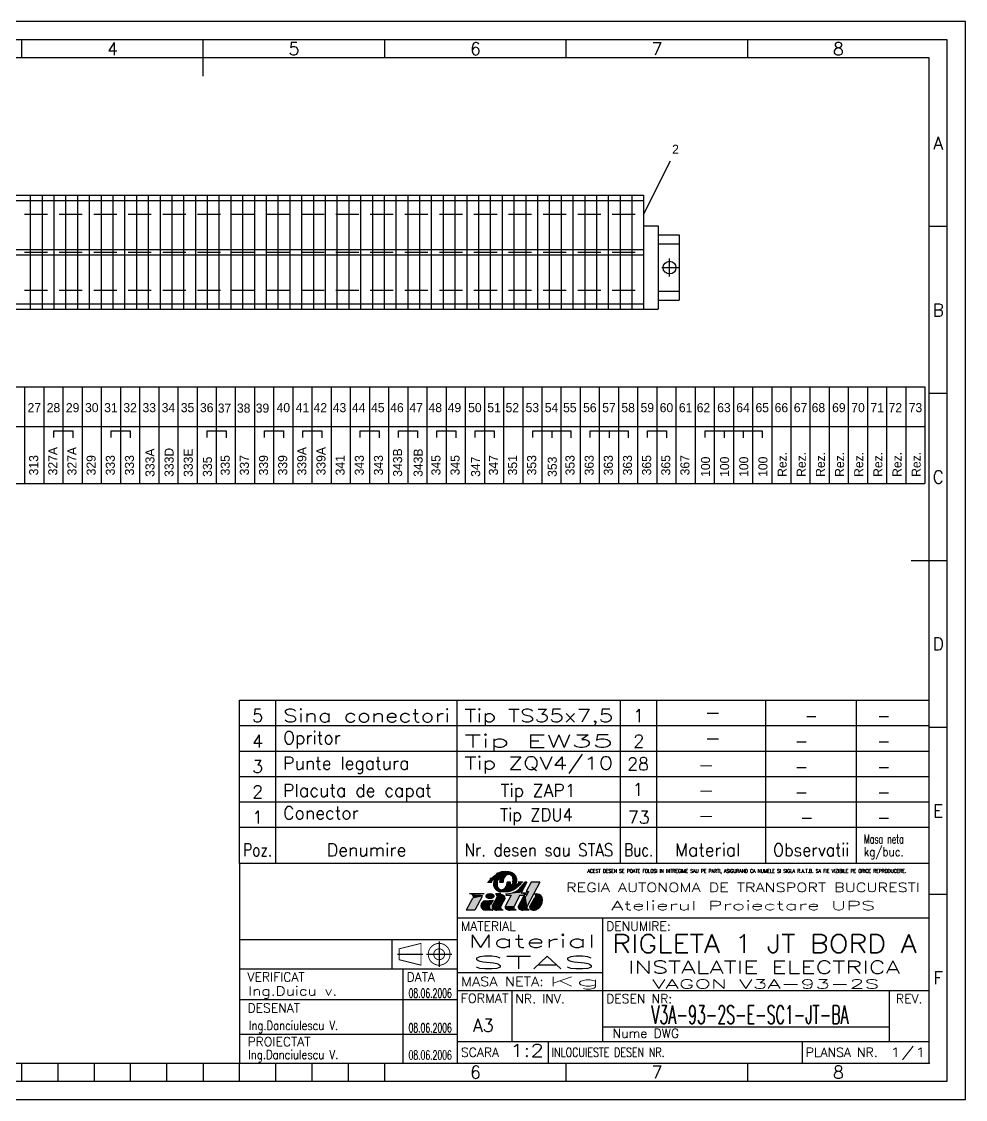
# Model space of a CAD drawing. Header units: millimetres. Extents: x 41 to 461, y 14 to 311.
# Drawn here: x 200.8 to 460.8, y 13.6 to 310.6 of the extents above; entities that cross this region are included whole.
import ezdxf
from ezdxf.enums import TextEntityAlignment as Align

# ---------------------------------------------------------------- set-up
doc = ezdxf.new("R2010")
doc.units = ezdxf.units.MM
doc.linetypes.add('DASHED2', pattern=[9.525, 6.35, -3.175])
doc.layers.add('LIN_GR', color=3, linetype='Continuous')
doc.layers.add('LIN_SUB', color=7, linetype='Continuous')
doc.styles.add('ISO', font='SIMPLEX.shx')
doc.styles.add('ISOCP', font='SIMPLEX.SHX')
doc.styles.add('ROMANC', font='romanc')

# ---------------------------------------------------------------- blocks, each defined once
blk = doc.blocks.new('ind3_12')
at = {"color": 70}
for p, q in [((0, 55), (-190, 55)), ((-190, 55), (-190, 0)), ((-130, 55), (-130, 0)), ((-130, 40), (0, 40)), ((-190, 26), (-130, 26))]:
    blk.add_line(p, q, dxfattribs=at)
at = {"color": 40}
for p, q in [((-121.71, 49.9), (-120.46, 49.9)), ((-118.34, 49.9), (-117.36, 49.9)), ((-115.31, 49.9), (-116.29, 49.9)), ((-111.94, 49.9), (-113.19, 49.9)), ((-112.95, 48.16), (-112.68, 48.4)), ((-112.68, 48.4), (-112.61, 48.47)), ((-110.84, 49.9), (-112.41, 46.97)), ((-110.84, 49.9), (-111.36, 49.9)), ((-109.64, 49.9), (-111.01, 47.32)), ((-107.23, 49.9), (-110.77, 43.26)), ((-107.23, 49.9), (-109.64, 49.9)), ((-125.82, 45.38), (-127.54, 42.15)), ((-122.56, 46.63), (-126.68, 46.63)), ((-123.11, 45.94), (-125.13, 42.15)), ((-120.12, 44.91), (-120.81, 43.6)), ((-119.12, 45.67), (-120.36, 43.36)), ((-118.05, 46.63), (-119.46, 46.63)), ((-116.85, 45.42), (-118, 43.26)), ((-115.18, 46.28), (-116.74, 43.36)), ((-116.7, 46.63), (-116.29, 46.65)), ((-116.6, 46.28), (-115.18, 46.28)), ((-116.29, 46.65), (-115.69, 46.73)), ((-115.69, 46.73), (-115.27, 46.82)), ((-115.27, 46.82), (-114.78, 46.97)), ((-114.78, 46.97), (-114.27, 47.24)), ((-112.77, 46.28), (-114.38, 43.26)), ((-111.75, 45.93), (-113.13, 43.36)), ((-112.77, 46.28), (-111.36, 46.28)), ((-112.41, 46.97), (-110.99, 46.97)), ((-111.75, 45.93), (-111.15, 45.93)), ((-110.99, 46.97), (-111.36, 46.28)), ((-110.41, 47.32), (-111.15, 45.93)), ((-111.01, 47.32), (-110.41, 47.32)), ((-108.74, 45.59), (-109.99, 43.26)), ((-108.78, 46.63), (-108.09, 46.63)), ((-125.13, 42.15), (-127.54, 42.15)), ((-120.23, 42.15), (-122.21, 42.15)), ((-117.39, 42.15), (-119.15, 42.15)), ((-117.39, 42.15), (-117.72, 42.33)), ((-113.77, 42.15), (-115.53, 42.15)), ((-113.77, 42.15), (-114.1, 42.33)), ((-110.16, 42.15), (-111.92, 42.15)), ((-110.16, 42.15), (-110.49, 42.33))]:
    blk.add_line(p, q, dxfattribs=at)
at = {"color": 240}
for p, q in [((-90, 40), (-90, 6)), ((-130, 34), (-190, 34)), ((-148, 34), (-148, 26)), ((-135, 33.5), (-135, 26.5)), ((-146.5, 30), (-139.5, 30)), ((-138.5, 30), (-131.5, 30)), ((-145, 26), (-145, 0)), ((-130, 25), (-90, 25)), ((-130, 20), (0, 20)), ((-115, 20), (-115, 6)), ((-11, 20), (-11, 6)), ((-190, 17.5), (-130, 17.5)), ((-90, 10), (-11, 10)), ((-190, 8), (-130, 8)), ((-130, 6), (0, 6)), ((-105, 6), (-105, 0)), ((-35, 6), (-35, 0))]:
    blk.add_line(p, q, dxfattribs=at)
at = {"color": 40}
for points in [[(-114.74, 49.9, 0.04888), (-114.64, 50.37, 0.067418), (-114.64, 50.71, 0.012512), (-114.71, 51.12, 0.046313), (-114.74, 51.23, 0.02866), (-114.83, 51.43, 0.04799), (-114.9, 51.53, 0.027533), (-115.01, 51.65, 0.02878), (-115.12, 51.74, 0.020408), (-115.27, 51.85, 0.028785), (-115.38, 51.91, 0.02307), (-115.48, 51.96, 0.025276), (-115.58, 51.99, 0.029587), (-115.69, 52.01, 0.0261), (-115.8, 52.02, 0.034106), (-115.93, 52.02, 0.03305), (-116.05, 52, 0.031407), (-116.17, 51.97, 0.027201), (-116.3, 51.91, 0.027571), (-116.45, 51.82, 0.032433), (-116.58, 51.73, 0.017982), (-116.7, 51.62, 0.025528), (-116.79, 51.53, 0.009898), (-116.89, 51.41, 0.014131), (-116.96, 51.31, 0.005952), (-117.02, 51.22, 0.007874), (-117.06, 51.15, 0.013516), (-117.13, 51.03, 0.012262), (-117.2, 50.9, 0.010996), (-117.25, 50.78, 0.020912), (-117.28, 50.71, 0.006638), (-117.28, 50.69, 0.003922), (-117.3, 50.64, 0.014081), (-117.33, 50.52, 0.011261), (-117.36, 50.37, 0.018498), (-117.36, 50.34, 0.00311), (-117.38, 50.18, 0.039527), (-117.38, 50.07, 0.0256), (-117.36, 49.9)], [(-113.68, 49.9, 0.047001), (-113.61, 50.39, 0.072657), (-113.64, 50.71, 0.024176), (-113.81, 51.3, 0.05712), (-113.92, 51.53, 0.02409), (-114.05, 51.71, 0.014395), (-114.28, 51.99, 0.046768), (-114.45, 52.15, 0.031027), (-114.74, 52.35)], [(-119.97, 49.9, 0.047001), (-120.05, 49.4, 0.072657), (-120.01, 49.08, 0.024176), (-119.84, 48.49, 0.05712), (-119.73, 48.26, 0.02409), (-119.6, 48.09, 0.014395), (-119.38, 47.81, 0.046768), (-119.2, 47.65, 0.031027), (-118.91, 47.44)], [(-118.91, 49.9, 0.04888), (-119.02, 49.43, 0.067418), (-119.01, 49.08, 0.012512), (-118.94, 48.67, 0.046313), (-118.91, 48.56, 0.02866), (-118.82, 48.37, 0.04799), (-118.75, 48.26, 0.027533), (-118.64, 48.15, 0.02878), (-118.53, 48.05, 0.020408), (-118.39, 47.95, 0.028785), (-118.28, 47.88, 0.02307), (-118.17, 47.84, 0.025276), (-118.07, 47.8, 0.029587), (-117.97, 47.78, 0.0261), (-117.85, 47.77, 0.034106), (-117.73, 47.77, 0.03305), (-117.6, 47.79, 0.031407), (-117.48, 47.83, 0.027201), (-117.36, 47.88, 0.027571), (-117.2, 47.97, 0.032433), (-117.07, 48.06, 0.017982), (-116.95, 48.18, 0.025528), (-116.87, 48.26, 0.009898), (-116.76, 48.39, 0.014131), (-116.7, 48.48, 0.005952), (-116.63, 48.57, 0.007874), (-116.59, 48.64, 0.013516), (-116.52, 48.76, 0.012262), (-116.45, 48.9, 0.010996), (-116.4, 49.02, 0.020912), (-116.38, 49.08, 0.006638), (-116.37, 49.11, 0.003922), (-116.35, 49.16, 0.014081), (-116.32, 49.28, 0.011261), (-116.29, 49.42, 0.018498), (-116.29, 49.45, 0.00311), (-116.27, 49.61, 0.039527), (-116.27, 49.73, 0.0256), (-116.29, 49.9)]]:
    blk.add_lwpolyline(points, format="xyb", dxfattribs=at)
at = {"color": 40, "flags": 128}
blk.add_lwpolyline([(-108.71, 42.18, 0.07519), (-108.1, 42.37, 0.103495), (-107.27, 43.01, 0.091904), (-106.74, 43.94, 0.085107), (-106.54, 45.08, 0.085107)], format="xyb", dxfattribs=at)
at = {"color": 240}
for points in [[(-146, 31.5, 0.25, 0.25, 0), (-140, 33, 0.25, 0.25, 0), (-140, 27, 0.25, 0.25, 0), (-146, 28.5, 0.25, 0.25, 0)], [(-135, 31.5, 0.25, 0.25, 1), (-135, 28.5, 0.25, 0.25, 1)]]:
    blk.add_lwpolyline(points, format="xyseb", close=True, dxfattribs=at)
blk.add_lwpolyline([(-135, 33, 0.25, 0.25, 1), (-135, 27, 0.25, 0.25, 1), (-135, 33, 0.25, 0.25, 1)], format="xyseb", dxfattribs=at)
at = {"color": 40}
for centre, radius, start, end in [((-96.55, 26.7), 34.29, 134.6817, 135.4865), ((-117.71, 49.53), 2.3, 144.0002, 170.76), ((-117.8, 49.83), 2.74, 113.911, 122.24), ((-115.81, 45.34), 7.65, 108.9325, 113.911), ((-115.07, 49.86), 3.27, 161.7905, 179.2848), ((-117.59, 50.52), 2.17, 96.8211, 108.9325), ((-116.41, 40.67), 12.1, 91.6964, 96.8211), ((-116.61, 47.25), 5.51, 78.6042, 91.6964), ((-116, 50.28), 2.42, 58.8019, 78.6042), ((-118.58, 49.94), 3.27, 341.7905, 359.2848), ((-115.94, 50.27), 2.3, 324.0002, 350.76), ((-145.94, 81.79), 47.13, 315, 315.973), ((-113.12, 49.86), 0.893, 316.8981, 318.6566), ((-115.09, 51.98), 4.23, 315.973, 321.3402), ((-122.28, 57.73), 13.43, 321.3402, 324.353), ((-122.21, 43.44), 1.29, 94.5979, 270), ((-177.94, 750.15), 707.62, 274.50891, 274.68697), ((-119.73, 46), 0.689, 331.9275, 66.4849), ((-117.66, 49.52), 2.42, 238.8019, 258.6042), ((-108.09, 45.08), 1.55, 0, 90), ((-120.23, 42.84), 0.689, 201.8729, 270), ((-119.75, 43.03), 0.689, 151.9275, 234.4615), ((-119.15, 43.87), 1.72, 234.4615, 270), ((-117.39, 42.94), 0.689, 151.9275, 241.9275), ((-116.14, 43.03), 0.689, 151.9275, 234.4615), ((-115.53, 43.87), 1.72, 234.4615, 270), ((-113.78, 42.94), 0.689, 151.9275, 241.9275), ((-112.52, 43.03), 0.689, 151.9275, 234.4615), ((-111.92, 43.87), 1.72, 234.4615, 270), ((-110.16, 42.94), 0.689, 151.9275, 241.9275), ((-109.38, 42.94), 0.689, 151.9275, 242.7821), ((-108.99, 43.7), 1.55, 242.7821, 280.2311)]:
    blk.add_arc(centre, radius, start, end, dxfattribs=at)
blk.add_point((0, 0))
for points in [[(-121.71, 49.9), (-120.46, 49.9), (-121.21, 50.52), (-120.18, 50.33)], [(-121.21, 50.52), (-120.18, 50.33), (-120.72, 51.03), (-119.93, 50.59)], [(-120.72, 51.03), (-119.93, 50.59), (-120.22, 51.49), (-119.57, 50.88)], [(-120.22, 51.49), (-119.57, 50.88), (-119.6, 51.93), (-118.18, 50.88)], [(-119.57, 50.88), (-118.18, 50.88), (-119.84, 50.38), (-118.6, 50.45)], [(-119.6, 51.93), (-118.18, 50.88), (-118.87, 52.35), (-118.18, 50.88)], [(-118.87, 52.35), (-118.18, 50.88), (-118.21, 52.6), (-118.18, 50.88)], [(-117.31, 50.61), (-118.27, 50.54), (-117.37, 50.27), (-118.32, 50.22)], [(-117.09, 51.1), (-118.18, 50.88), (-117.31, 50.61), (-118.27, 50.54)], [(-118.21, 52.6), (-118.18, 50.88), (-117.81, 52.68), (-118.18, 50.88)], [(-116.87, 52.76), (-118.18, 50.88), (-116.31, 52.75), (-118.18, 50.88)], [(-117.81, 52.68), (-118.18, 50.88), (-116.87, 52.76), (-118.18, 50.88)], [(-116.08, 51.99), (-116.31, 52.75), (-116.62, 51.7), (-118.18, 50.88)], [(-116.62, 51.7), (-118.18, 50.88), (-117.09, 51.1), (-118.18, 50.88)], [(-115.84, 51.99), (-116.08, 51.99), (-116.32, 51.86)], [(-116.31, 52.75), (-115.41, 52.63), (-115.84, 52.71)], [(-115.54, 51.98), (-115.41, 52.63), (-116.08, 51.99), (-116.31, 52.75)], [(-115.84, 51.99), (-115.54, 51.98), (-115.91, 51.97), (-115.51, 51.96)], [(-115.73, 51.96), (-115.33, 51.85), (-115.51, 51.96)], [(-115.09, 51.72), (-114.87, 52.42), (-115.54, 51.98), (-115.41, 52.63)], [(-115.41, 52.63), (-114.87, 52.42), (-115.11, 52.53)], [(-114.87, 51.48), (-114.18, 51.87), (-115.09, 51.72), (-114.87, 52.42)], [(-114.87, 52.42), (-114.18, 51.87), (-114.48, 52.17)], [(-114.68, 50.99), (-113.86, 51.41), (-114.87, 51.48), (-114.18, 51.87)], [(-114.63, 50.55), (-113.67, 50.85), (-114.68, 50.99), (-113.86, 51.41)], [(-114.65, 50.25), (-113.62, 50.26), (-114.63, 50.55), (-113.67, 50.85)], [(-113.67, 50.85), (-113.62, 50.26), (-113.61, 50.56)], [(-119.97, 49.9), (-118.91, 49.9), (-120.05, 49.4), (-119, 49.53)], [(-120.05, 49.4), (-119, 49.53), (-119.94, 48.79), (-119, 49.02)], [(-120.05, 49.4), (-119.94, 48.79), (-120.04, 49.24)], [(-120.04, 49.24), (-119.94, 48.79), (-120.03, 49.13)], [(-119.84, 50.38), (-118.6, 50.45), (-119.97, 49.9), (-118.91, 49.9)], [(-119.94, 48.79), (-119, 49.02), (-119.72, 48.25), (-118.92, 48.6)], [(-119.72, 48.25), (-118.92, 48.6), (-119.33, 47.76), (-118.75, 48.27)], [(-119.33, 47.76), (-118.75, 48.27), (-118.77, 47.37), (-118.43, 47.98)], [(-118.77, 47.37), (-118.43, 47.98), (-118.32, 47.19), (-118.12, 47.82)], [(-117.37, 50.27), (-118.32, 50.22), (-117.36, 49.9), (-118.34, 49.9)], [(-118.32, 47.19), (-118.12, 47.82), (-117.71, 47.07), (-117.72, 47.77)], [(-117.71, 47.07), (-117.72, 47.77), (-117.14, 47.03), (-117.33, 47.9)], [(-117.14, 47.03), (-117.33, 47.9), (-116.45, 47.06), (-117.04, 48.09)], [(-116.45, 47.06), (-117.04, 48.09), (-115.94, 47.1), (-116.74, 48.42)], [(-116.7, 48.48), (-115.12, 47.31), (-116.74, 48.42)], [(-116.7, 48.48), (-116.7, 48.48), (-116.74, 48.42)], [(-115.94, 47.1), (-116.74, 48.42), (-115.12, 47.31), (-116.74, 48.42)], [(-116.45, 48.9), (-115.12, 47.31), (-116.7, 48.48)], [(-116.4, 49.03), (-115.48, 48.92), (-116.45, 48.9), (-115.12, 47.31)], [(-116.29, 49.44), (-115.35, 49.44), (-116.4, 49.03), (-115.48, 48.92)], [(-116.29, 49.9), (-115.31, 49.9), (-116.29, 49.44), (-115.35, 49.44)], [(-115.48, 48.92), (-114.09, 48.92), (-115.01, 49.4), (-113.85, 49.33)], [(-115.48, 48.92), (-114.59, 48.13), (-115.12, 47.31)], [(-115.48, 48.92), (-114.09, 48.92), (-114.18, 47.78), (-115.12, 47.31)], [(-115.01, 49.4), (-113.85, 49.33), (-114.75, 49.87), (-113.72, 49.72)], [(-114.75, 49.87), (-113.72, 49.72), (-114.65, 50.25), (-113.62, 50.26)], [(-114.09, 48.92), (-114.18, 47.78), (-114.59, 48.13)], [(-114.09, 48.92), (-113.61, 48.17), (-114.18, 47.78)], [(-113.69, 49.23), (-112.95, 48.75), (-114.09, 48.92), (-113.61, 48.17)], [(-113.49, 47.75), (-113.9, 47.46), (-112.41, 46.97)], [(-113.4, 49.55), (-112.44, 49.28), (-113.69, 49.23), (-112.95, 48.75)], [(-113.03, 48.1), (-112.41, 46.97), (-113.49, 47.75), (-112.41, 46.97)], [(-113.19, 49.9), (-111.94, 49.9), (-113.4, 49.55), (-112.44, 49.28)], [(-112.65, 48.42), (-112.41, 46.97), (-113.03, 48.1), (-112.41, 46.97)], [(-112.22, 48.86), (-112.41, 46.97), (-112.65, 48.42), (-112.41, 46.97)], [(-111.36, 49.9), (-110.84, 49.9), (-111.76, 49.37), (-112.41, 46.97)], [(-111.76, 49.37), (-112.41, 46.97), (-112.22, 48.86), (-112.41, 46.97)], [(-110.41, 47.32), (-107.23, 49.9), (-111.15, 45.93), (-110.73, 43.34)], [(-109.64, 49.9), (-107.23, 49.9), (-111.01, 47.32), (-110.41, 47.32)], [(-125.82, 45.38), (-123.11, 45.94), (-127.54, 42.15), (-125.13, 42.15)], [(-126.68, 46.63), (-122.56, 46.63), (-126.26, 46.53), (-122.84, 46.34)], [(-126.26, 46.53), (-122.84, 46.34), (-125.96, 46.29), (-123.05, 46.05)], [(-123.05, 46.05), (-125.96, 46.29), (-123.11, 45.94), (-125.77, 45.87)], [(-125.76, 45.63), (-123.11, 45.94), (-125.82, 45.38)], [(-125.77, 45.87), (-123.11, 45.94), (-125.76, 45.63), (-123.11, 45.94)], [(-122.31, 44.73), (-120.12, 44.91), (-123.17, 44.3), (-120.81, 43.6)], [(-122.31, 44.73), (-123.17, 44.3), (-122.7, 44.64), (-123.04, 44.43)], [(-122.28, 46.18), (-122.28, 45.84), (-122.31, 46.03)], [(-122.2, 46.34), (-122.22, 45.73), (-122.28, 46.18), (-122.28, 45.84)], [(-122.07, 46.5), (-122.04, 45.53), (-122.2, 46.34), (-122.22, 45.73)], [(-121.94, 46.59), (-121.9, 45.43), (-122.07, 46.5), (-122.04, 45.53)], [(-121.78, 46.68), (-121.71, 45.34), (-121.94, 46.59), (-121.9, 45.43)], [(-121.62, 46.75), (-121.56, 45.28), (-121.78, 46.68), (-121.71, 45.34)], [(-121.46, 46.79), (-121.43, 45.25), (-121.62, 46.75), (-121.56, 45.28)], [(-121.33, 46.82), (-121.31, 45.23), (-121.46, 46.79), (-121.43, 45.25)], [(-121.21, 46.83), (-121.2, 45.22), (-121.33, 46.82), (-121.31, 45.23)], [(-121.21, 46.83), (-121.1, 46.84), (-121.09, 45.21)], [(-121.09, 45.21), (-120.9, 45.21), (-121.21, 46.83), (-121.2, 45.22)], [(-121.1, 46.84), (-120.91, 46.84), (-121.09, 45.21), (-120.9, 45.21)], [(-120.9, 45.21), (-120.91, 46.84), (-120.81, 45.22), (-120.81, 46.83)], [(-120.81, 45.22), (-120.81, 46.83), (-120.68, 45.23), (-120.69, 46.82)], [(-120.68, 45.23), (-120.69, 46.82), (-120.56, 45.25), (-120.55, 46.79)], [(-120.56, 45.25), (-120.55, 46.79), (-120.42, 45.29), (-120.43, 46.76)], [(-120.42, 45.29), (-120.43, 46.76), (-120.27, 45.34), (-120.27, 46.7)], [(-120.36, 43.36), (-116.85, 45.42), (-120.42, 42.88), (-118, 43.26)], [(-119.12, 45.67), (-116.78, 45.9), (-120.36, 43.36), (-116.85, 45.42)], [(-120.27, 45.34), (-120.27, 46.7), (-120.14, 45.41), (-120.13, 46.63)], [(-120.14, 45.41), (-120.13, 46.63), (-119.97, 45.52), (-119.99, 46.54)], [(-119.97, 45.52), (-119.99, 46.54), (-119.84, 45.65), (-119.88, 46.44)], [(-119.84, 45.65), (-119.88, 46.44), (-119.74, 45.8), (-119.77, 46.3)], [(-119.74, 45.8), (-119.77, 46.3), (-119.71, 45.9), (-119.72, 46.2)], [(-119.72, 46.2), (-119.71, 45.9), (-119.7, 46.13), (-119.69, 46.02)], [(-119.46, 46.63), (-118.05, 46.63), (-119.08, 46.21), (-117.05, 46.31)], [(-119.25, 46.4), (-119.09, 46.04), (-119.08, 46.21)], [(-119.08, 46.21), (-117.05, 46.31), (-119.12, 45.67), (-116.78, 45.9)], [(-118.05, 46.63), (-117.05, 46.31), (-117.7, 46.59), (-117.41, 46.5)], [(-117.05, 46.31), (-116.78, 45.9), (-116.88, 46.12)], [(-116.78, 45.9), (-116.85, 45.42), (-116.77, 45.67)], [(-115.18, 46.28), (-112.77, 46.28), (-116.74, 43.36), (-114.38, 43.26)], [(-116.22, 46.66), (-116.7, 46.63), (-116.6, 46.28)], [(-116.6, 46.28), (-111.36, 46.28), (-116.22, 46.66), (-112.41, 46.97)], [(-116.22, 46.66), (-115.25, 46.82), (-115, 46.76)], [(-115.25, 46.82), (-114.79, 46.97), (-115, 46.76)], [(-115, 46.76), (-115, 46.76), (-114.79, 46.97), (-114.45, 46.8)], [(-114.35, 47.19), (-112.41, 46.97), (-114.79, 46.97), (-114.45, 46.8)], [(-113.9, 47.46), (-112.41, 46.97), (-114.35, 47.19), (-112.41, 46.97)], [(-111.75, 45.93), (-111.15, 45.93), (-113.13, 43.36), (-110.77, 43.26)], [(-112.41, 46.97), (-110.99, 46.97), (-111.36, 46.28)], [(-111.15, 45.93), (-110.77, 43.26), (-110.73, 43.34)], [(-109.99, 43.26), (-108.74, 45.59), (-106.74, 43.94)], [(-108.78, 46.63), (-108.43, 46.63), (-108.69, 46.43), (-108.49, 46.44)], [(-108.74, 45.59), (-108.09, 46.63), (-108.66, 45.8)], [(-108.74, 45.59), (-106.98, 46.16), (-108.09, 46.63)], [(-108.74, 45.59), (-106.54, 45.08), (-106.98, 46.16)], [(-108.74, 45.59), (-106.74, 43.94), (-106.54, 45.08)], [(-108.69, 46.43), (-108.49, 46.44), (-108.64, 46.23), (-108.56, 46.21)], [(-108.43, 46.63), (-108.63, 46.02), (-108.09, 46.63), (-108.66, 45.8)], [(-108.66, 45.8), (-108.66, 45.8), (-108.43, 46.63), (-108.63, 46.02)], [(-108.64, 46.23), (-108.56, 46.21), (-108.63, 46.02)], [(-108.09, 46.63), (-106.98, 46.16), (-107.61, 46.55), (-107.23, 46.37)], [(-106.98, 46.16), (-106.54, 45.08), (-106.83, 45.98), (-106.62, 45.57)], [(-106.54, 45.08), (-106.74, 43.94), (-106.59, 44.51)], [(-123.17, 44.3), (-120.81, 43.6), (-123.49, 43.38), (-120.95, 43.16)], [(-123.17, 44.3), (-123.49, 43.38), (-123.29, 44.14), (-123.45, 43.79)], [(-123.49, 43.38), (-120.95, 43.16), (-123.49, 43.38), (-120.87, 42.58)], [(-123.49, 43.38), (-123.1, 42.51), (-123.42, 43), (-123.25, 42.69)], [(-123.49, 43.38), (-120.87, 42.58), (-123.1, 42.51), (-120.62, 42.27)], [(-123.1, 42.51), (-122.21, 42.15), (-122.93, 42.37), (-122.61, 42.22)], [(-123.1, 42.51), (-120.62, 42.27), (-122.21, 42.15), (-120.23, 42.15)], [(-120.42, 42.88), (-120.36, 43.36), (-120.43, 43.1)], [(-120.42, 42.88), (-118, 43.26), (-120.15, 42.47), (-118.06, 42.75)], [(-120.15, 42.47), (-120.42, 42.88), (-120.32, 42.64)], [(-120.15, 42.47), (-118.06, 42.75), (-119.15, 42.15), (-117.72, 42.33)], [(-119.15, 42.15), (-120.15, 42.47), (-119.72, 42.25)], [(-119.15, 42.15), (-117.72, 42.33), (-117.39, 42.15)], [(-118.02, 43.03), (-117.9, 42.55), (-118.06, 42.75)], [(-116.74, 43.36), (-116.81, 42.88), (-116.82, 43.14)], [(-116.74, 43.36), (-114.38, 43.26), (-116.81, 42.88), (-114.44, 42.75)], [(-116.52, 42.46), (-116.81, 42.88), (-116.71, 42.66)], [(-116.81, 42.88), (-114.44, 42.75), (-116.52, 42.46), (-114.12, 42.34)], [(-115.53, 42.15), (-116.54, 42.47), (-116.1, 42.25)], [(-116.52, 42.46), (-114.12, 42.34), (-115.53, 42.15), (-113.77, 42.15)], [(-114.42, 42.94), (-114.29, 42.55), (-114.44, 42.75)], [(-114.36, 43.31), (-114.4, 43.15), (-114.38, 43.26)], [(-113.13, 43.36), (-113.19, 42.89), (-113.2, 43.13)], [(-113.13, 43.36), (-110.77, 43.26), (-113.19, 42.89)], [(-113.19, 42.89), (-110.77, 43.26), (-110.82, 42.72)], [(-112.92, 42.47), (-113.19, 42.89), (-113.1, 42.66)], [(-113.19, 42.89), (-110.82, 42.72), (-112.92, 42.47)], [(-112.92, 42.47), (-110.82, 42.72), (-111.92, 42.15)], [(-111.92, 42.15), (-112.92, 42.47), (-112.49, 42.25)], [(-110.82, 42.72), (-111.92, 42.15), (-110.49, 42.33)], [(-110.49, 42.33), (-110.16, 42.15), (-111.92, 42.15)], [(-110.8, 42.98), (-110.66, 42.53), (-110.82, 42.72)], [(-110.73, 43.34), (-110.78, 43.14), (-110.77, 43.26)], [(-109.99, 43.26), (-110.04, 42.73), (-110.07, 42.99)], [(-110.04, 42.73), (-109.99, 43.26), (-109.7, 42.32)], [(-109.7, 42.32), (-110.04, 42.73), (-109.91, 42.5)], [(-109.99, 43.26), (-107.27, 43.01), (-106.74, 43.94)], [(-109.99, 43.26), (-108.1, 42.37), (-107.27, 43.01)], [(-109.99, 43.26), (-108.71, 42.18), (-108.1, 42.37)], [(-109.99, 43.26), (-109.7, 42.32), (-108.71, 42.18)], [(-108.71, 42.18), (-109.7, 42.32), (-109.23, 42.17)], [(-109.7, 42.32), (-109.7, 42.32), (-108.71, 42.18)], [(-107.27, 43.01), (-108.1, 42.37), (-107.66, 42.64)], [(-106.74, 43.94), (-107.27, 43.01), (-106.96, 43.45)]]:
    blk.add_solid(points, dxfattribs=at)
at = {"color": 40, "style": 'ISO', "width": 0.77078}
blk.add_text('ACEST DESEN SE POATE FOLOSI IN INTREGIME SAU PE PARTI, ASIGURAND CA NUMELE SI SIGLA R.A.T.B. SA FIE VIZIBILE PE ORICE REPRODUCERE.', height=1, dxfattribs=at).set_placement((-94.13, 52.45), (-6.3, 52.45), align=Align.FIT)
at = {"color": 240}
for s, style, width, p, p2 in [('REGIA AUTONOMA DE TRANSPORT BUCURESTI', 'ROMANC', 1.063101, (-100.04, 47.17), (-2.58, 47.17)), ('Atelierul Proiectare UPS', 'ROMANC', 1.425107, (-87.65, 42.18), (-14.86, 42.18)), ('MASA NETA:', 'ISO', 1.009422, (-129, 21.25), (-106.17, 21.25)), ('FORMAT', 'ISO', 0.917397, (-129.11, 16.61), (-115.89, 16.61)), ('INLOCUIESTE DESEN NR.', 'ISO', 0.687691, (-104, 1.75), (-72.89, 1.75))]:
    blk.add_text(s, height=2.5, dxfattribs=dict(at, style=style, width=width)).set_placement(p, p2, align=Align.FIT)
at = {"color": 240, "style": 'ISO'}
for s, p in [('MATERIAL', (-129, 36.5)), ('DENUMIRE:', (-89, 36.5)), ('VERIFICAT', (-187.81, 22.5)), ('DATA', (-144, 22.5)), ('NR. INV.', (-114, 16.5)), ('DESEN NR:', (-89, 16.5)), ('DESENAT', (-187.81, 13.97)), ('PROIECTAT', (-187.81, 4.66)), ('SCARA', (-129, 1.75)), ('PLANSA NR.', (-34, 1.75))]:
    blk.add_text(s, height=2.5, dxfattribs=at).set_placement(p)
blk.add_text('REV.', height=2.5, dxfattribs=at).set_placement((-5.5, 17.75), align=Align.MIDDLE)
at = {"color": 50, "style": 'ISO'}
for tag, height, width, p, p2 in [('MATERIAL', 3.5, 1.837708, (-127.1, 31.84), (-91.87, 31.84)), ('STAS_MATERIAL', 3.5, 2.784754, (-126.09, 25.95), (-91.75, 25.95)), ('ANSAMBLU', 3.5, 2.48631, (-83.01, 24.67), (-8.01, 24.67)), ('VERIFICAT', 2.5, 0.86708, (-187.61, 18.63), (-163.04, 18.63)), ('DESENAT', 2.5, 1.026691, (-187.39, 9.14), (-162.83, 9.14)), ('PROIECTAT', 2.5, 1.037581, (-187.61, 1.12), (-162.78, 1.12)), ('SCARA', 3.5, 1.565143, (-115.5, 1.75), (-106.11, 1.75))]:
    blk.add_attdef(tag, text='', height=height, dxfattribs=dict(at, width=width)).set_placement(p, p2, align=Align.FIT)
at = {"color": 70, "style": 'ISO'}
for tag, width, p, p2 in [('DENUMIRE_DESEN', 1.844561, (-87.29, 30.44), (-3.41, 30.44)), ('NUMAR_DESEN', 1.112195, (-76.49, 10.87), (-22.2, 10.87))]:
    blk.add_attdef(tag, text='', height=5, dxfattribs=dict(at, width=width)).set_placement(p, p2, align=Align.FIT)
at = {"color": 240, "style": 'ISO'}
for tag, width, p, p2 in [('MASA', 3.701178, (-105.03, 21.25), (-90.49, 21.25)), ('SUBANSAMBLU', 3.628523, (-76.35, 20.58), (-13.71, 20.58)), ('DATA', 0.588678, (-143.42, 18.04), (-131.51, 18.04)), ('DATA', 0.588678, (-143.42, 8.49), (-131.51, 8.49)), ('DATA', 0.588678, (-143.42, 0.97), (-131.51, 0.97)), ('PLANSA', 1.983142, (-10.91, 1.75), (-0.76, 1.75))]:
    blk.add_attdef(tag, text='', height=2.5, dxfattribs=dict(at, width=width)).set_placement(p, p2, align=Align.FIT)
at = {"color": 50, "style": 'ISO'}
blk.add_attdef('FORMAT', text='', height=3.5, dxfattribs=at).set_placement((-122.83, 8.67), align=Align.CENTER)
at = {"color": 240, "style": 'ISO'}
blk.add_attdef('NUME_DWG', (-87.2, 6.95), '', height=2.5, dxfattribs=at)

msp = doc.modelspace()

# ---------------------------------------------------------------- linework, layer by layer
at = {"color": 70}
for p, q in [((200.85, 300.64), (200.85, 305.64)), ((250.85, 295.64), (250.85, 305.64)), ((300.85, 300.64), (300.85, 305.64)), ((350.85, 300.64), (350.85, 305.64)), ((400.85, 300.64), (400.85, 305.64)), ((455.85, 254.14), (450.85, 254.14)), ((455.85, 208.14), (450.85, 208.14)), ((445.85, 162.14), (455.85, 162.14)), ((455.85, 116.14), (450.85, 116.14)), ((455.85, 70.14), (450.85, 70.14)), ((200.85, 18.64), (200.85, 23.64)), ((210.85, 18.64), (210.85, 23.64)), ((220.85, 18.64), (220.85, 23.64)), ((230.85, 18.64), (230.85, 23.64)), ((240.85, 18.64), (240.85, 23.64)), ((250.85, 23.64), (250.85, 18.64)), ((260.85, 18.64), (260.85, 23.64)), ((270.85, 18.64), (270.85, 23.64)), ((280.85, 18.64), (280.85, 23.64)), ((290.85, 18.64), (290.85, 23.64)), ((300.85, 18.64), (300.85, 23.64)), ((350.85, 18.64), (350.85, 23.64)), ((400.85, 18.64), (400.85, 23.64)), ((200.85, 18.64), (300.85, 18.64))]:
    msp.add_line(p, q, dxfattribs=at)
at = {"color": 1}
for p, q in [((372.19, 257.49), (379.59, 272.27)), ((260.85, 123.64), (450.85, 123.64)), ((260.85, 116.64), (450.85, 116.64)), ((260.85, 109.64), (450.85, 109.64)), ((260.85, 102.64), (450.85, 102.64)), ((260.85, 95.64), (450.85, 95.64))]:
    msp.add_line(p, q, dxfattribs=at)
at = {"color": 2}
for p, q in [((134.94, 262.85), (372.19, 262.85)), ((203.19, 262.85), (203.19, 231.35)), ((206.44, 262.85), (206.44, 231.35)), ((209.69, 262.85), (209.69, 231.35)), ((212.94, 262.85), (212.94, 231.35)), ((216.19, 262.85), (216.19, 231.35)), ((219.44, 262.85), (219.44, 231.35)), ((222.69, 262.85), (222.69, 231.35)), ((225.94, 262.85), (225.94, 231.35)), ((229.19, 262.85), (229.19, 231.35)), ((232.44, 262.85), (232.44, 231.35)), ((235.69, 262.85), (235.69, 231.35)), ((238.94, 262.85), (238.94, 231.35)), ((242.19, 262.85), (242.19, 231.35)), ((245.44, 262.85), (245.44, 231.35)), ((248.69, 262.85), (248.69, 231.35)), ((251.94, 262.85), (251.94, 231.35)), ((255.19, 262.85), (255.19, 231.35)), ((258.44, 262.85), (258.44, 231.35)), ((261.69, 262.85), (261.69, 231.35)), ((264.94, 262.85), (264.94, 231.35)), ((268.19, 262.85), (268.19, 231.35)), ((271.44, 262.85), (271.44, 231.35)), ((274.69, 262.85), (274.69, 231.35)), ((277.94, 262.85), (277.94, 231.35)), ((281.19, 262.85), (281.19, 231.35)), ((284.44, 262.85), (284.44, 231.35)), ((287.69, 262.85), (287.69, 231.35)), ((290.94, 262.85), (290.94, 231.35)), ((294.19, 262.85), (294.19, 231.35)), ((297.44, 262.85), (297.44, 231.35)), ((300.69, 262.85), (300.69, 231.35)), ((303.94, 262.85), (303.94, 231.35)), ((307.19, 262.85), (307.19, 231.35)), ((310.44, 262.85), (310.44, 231.35)), ((313.69, 262.85), (313.69, 231.35)), ((316.94, 262.85), (316.94, 231.35)), ((320.19, 262.85), (320.19, 231.35)), ((323.44, 262.85), (323.44, 231.35)), ((326.69, 262.85), (326.69, 231.35)), ((329.94, 262.85), (329.94, 231.35)), ((333.19, 262.85), (333.19, 231.35)), ((336.44, 262.85), (336.44, 231.35)), ((339.69, 262.85), (339.69, 231.35)), ((342.94, 262.85), (342.94, 231.35)), ((346.19, 262.85), (346.19, 231.35)), ((349.44, 262.85), (349.44, 231.35)), ((352.69, 262.85), (352.69, 231.35)), ((355.94, 262.85), (355.94, 231.35)), ((359.19, 262.85), (359.19, 231.35)), ((362.44, 262.85), (362.44, 231.35)), ((365.69, 262.85), (365.69, 231.35)), ((368.94, 262.85), (368.94, 231.35)), ((372.19, 262.85), (372.19, 231.35)), ((134.94, 261.35), (372.19, 261.35)), ((372.19, 254.35), (376.19, 254.35)), ((376.19, 254.35), (376.19, 231.35)), ((376.19, 251.85), (381.94, 251.85)), ((381.94, 251.85), (381.94, 233.85)), ((134.94, 247.85), (372.19, 247.85)), ((376.19, 249.35), (381.94, 249.35)), ((134.94, 246.35), (372.19, 246.35)), ((376.19, 236.35), (381.94, 236.35)), ((134.94, 232.85), (372.19, 232.85)), ((376.19, 233.85), (381.94, 233.85)), ((130.94, 231.35), (372.19, 231.35)), ((372.19, 231.35), (376.19, 231.35)), ((52.27, 209.99), (449.68, 209.99)), ((201.64, 209.99), (201.64, 183.39)), ((206.92, 209.99), (206.92, 183.39)), ((212.19, 209.99), (212.19, 183.39)), ((217.47, 209.99), (217.47, 183.39)), ((222.75, 209.99), (222.75, 183.39)), ((228.03, 209.99), (228.03, 183.39)), ((233.3, 209.99), (233.3, 183.39)), ((238.58, 209.99), (238.58, 183.39)), ((243.86, 209.99), (243.86, 183.39)), ((249.14, 209.99), (249.14, 183.39)), ((254.41, 209.99), (254.41, 183.39)), ((259.69, 209.99), (259.69, 183.39)), ((264.97, 209.99), (264.97, 183.39)), ((270.25, 209.99), (270.25, 183.39)), ((275.52, 209.99), (275.52, 183.39)), ((280.8, 209.99), (280.8, 183.39)), ((286.08, 209.99), (286.08, 183.39)), ((291.36, 209.99), (291.36, 183.39)), ((296.63, 209.99), (296.63, 183.39)), ((301.91, 209.99), (301.91, 183.39)), ((307.19, 209.99), (307.19, 183.39)), ((312.47, 209.99), (312.47, 183.39)), ((317.75, 209.99), (317.75, 183.39)), ((323.02, 209.99), (323.02, 183.39)), ((328.3, 209.99), (328.3, 183.39)), ((333.58, 209.99), (333.58, 183.39)), ((338.86, 209.99), (338.86, 183.39)), ((344.13, 209.99), (344.13, 183.39)), ((349.41, 209.99), (349.41, 183.39)), ((354.69, 209.99), (354.69, 183.39)), ((359.97, 209.99), (359.97, 183.39)), ((365.24, 209.99), (365.24, 183.39)), ((370.52, 209.99), (370.52, 183.39)), ((375.8, 209.99), (375.8, 183.39)), ((381.08, 209.99), (381.08, 183.39)), ((386.35, 209.99), (386.35, 183.39)), ((391.63, 209.99), (391.63, 183.39)), ((396.91, 209.99), (396.91, 183.39)), ((402.19, 209.99), (402.19, 183.39)), ((407.46, 209.99), (407.46, 183.39)), ((412.74, 209.99), (412.74, 183.39)), ((418.02, 209.99), (418.02, 183.39)), ((423.3, 209.99), (423.3, 183.39)), ((428.57, 209.99), (428.57, 183.39)), ((433.85, 209.99), (433.85, 183.39)), ((439.13, 209.99), (439.13, 183.39)), ((444.41, 209.99), (444.41, 183.39)), ((449.68, 209.99), (449.68, 183.39)), ((52.27, 199.09), (449.68, 199.09)), ((209.69, 196.05), (209.69, 197.9)), ((209.69, 197.9), (214.92, 197.9)), ((214.92, 197.9), (214.92, 195.96)), ((225.52, 196.05), (225.52, 197.9)), ((225.52, 197.9), (230.75, 197.9)), ((230.75, 197.9), (230.75, 195.96)), ((251.91, 196.05), (251.91, 197.9)), ((251.91, 197.9), (257.14, 197.9)), ((257.14, 197.9), (257.14, 195.96)), ((267.74, 196.05), (267.74, 197.9)), ((267.74, 197.9), (272.97, 197.9)), ((272.97, 197.9), (272.97, 195.96)), ((278.29, 197.9), (283.53, 197.9)), ((278.29, 196.05), (278.29, 197.9)), ((283.53, 197.9), (283.53, 195.96)), ((294.13, 196.05), (294.13, 197.9)), ((294.13, 197.9), (299.36, 197.9)), ((299.36, 197.9), (299.36, 195.96)), ((304.68, 197.9), (309.92, 197.9)), ((304.68, 196.05), (304.68, 197.9)), ((309.92, 197.9), (309.92, 195.96)), ((315.24, 197.9), (320.47, 197.9)), ((315.24, 196.05), (315.24, 197.9)), ((320.47, 197.9), (320.47, 195.96)), ((325.79, 197.9), (331.03, 197.9)), ((325.79, 196.05), (325.79, 197.9)), ((331.03, 197.9), (331.03, 195.96)), ((341.62, 197.9), (346.86, 197.9)), ((341.62, 196.05), (341.62, 197.9)), ((346.86, 197.9), (346.86, 195.96)), ((346.86, 197.9), (352.09, 197.9)), ((352.09, 197.9), (352.09, 195.96)), ((357.46, 197.9), (362.69, 197.9)), ((357.46, 196.05), (357.46, 197.9)), ((362.69, 197.9), (367.93, 197.9)), ((362.69, 197.9), (362.69, 195.96)), ((367.93, 197.9), (367.93, 195.96)), ((373.29, 197.9), (378.52, 197.9)), ((373.29, 196.05), (373.29, 197.9)), ((378.52, 197.9), (378.52, 195.96)), ((389.12, 197.9), (394.36, 197.9)), ((389.12, 196.05), (389.12, 197.9)), ((394.36, 197.9), (399.59, 197.9)), ((394.36, 197.9), (394.36, 195.96)), ((399.59, 197.9), (399.59, 195.96)), ((399.59, 197.9), (404.83, 197.9)), ((404.83, 197.9), (404.83, 195.96)), ((52.27, 183.39), (449.68, 183.39))]:
    msp.add_line(p, q, dxfattribs=at)
at = {"color": 1, "linetype": 'DASHED2'}
for p, q in [((134.94, 257.6), (372.19, 257.6)), ((134.94, 247.1), (372.19, 247.1)), ((134.94, 236.6), (372.19, 236.6))]:
    msp.add_line(p, q, dxfattribs=at)
at = {"color": 1, "linetype": 'Continuous'}
for p, q in [((379.32, 240.35), (379.32, 245.35)), ((377.19, 242.85), (382.19, 242.85))]:
    msp.add_line(p, q, dxfattribs=at)
at = {"color": 240}
for points in [[(460.85, 310.64), (40.85, 310.64), (40.85, 13.64), (460.85, 13.64)], [(455.85, 305.64), (45.85, 305.64), (45.85, 18.64), (455.85, 18.64)]]:
    msp.add_lwpolyline(points, close=True, dxfattribs=at)
at = {"color": 70}
msp.add_lwpolyline([(450.85, 300.64), (50.85, 300.64), (50.85, 23.64), (450.85, 23.64)], close=True, dxfattribs=at)
at = {"color": 3}
for points in [[(260.85, 109.64), (260.85, 123.64)], [(270.85, 109.64), (270.85, 123.64)], [(320.85, 109.64), (320.85, 123.64)], [(365.85, 109.64), (365.85, 123.64)], [(375.85, 109.64), (375.85, 123.64)], [(405.85, 109.64), (405.85, 123.64)], [(430.85, 109.64), (430.85, 123.64)], [(260.85, 88.64), (260.85, 109.64)], [(270.85, 88.64), (270.85, 109.64)], [(320.85, 88.64), (320.85, 109.64)], [(365.85, 88.64), (365.85, 109.64)], [(375.85, 88.64), (375.85, 109.64)], [(405.85, 88.64), (405.85, 109.64)], [(430.85, 88.64), (430.85, 109.64)], [(260.85, 88.64), (450.85, 88.64)], [(260.85, 78.64), (260.85, 88.64)], [(270.85, 78.64), (270.85, 88.64)], [(320.85, 78.64), (320.85, 88.64)], [(365.85, 78.64), (365.85, 88.64)], [(375.85, 78.64), (375.85, 88.64)], [(405.85, 78.64), (405.85, 88.64)], [(430.85, 78.64), (430.85, 88.64)]]:
    msp.add_lwpolyline(points, dxfattribs=at)
at = {"color": 2}
msp.add_circle((379.32, 242.85), 1.76, dxfattribs=at)

# ---------------------------------------------------------------- block references
at = {"color": 1}
ref = msp.add_blockref('ind3_12', (450.85, 23.64), dxfattribs=at)
ref.add_attrib('DENUMIRE_DESEN', 'RIGLETA 1 JT BORD A', dxfattribs={"color": 70, "height": 5, "style": 'ISO', "width": 0.998049}).set_placement((363.55, 54.08), (447.44, 54.08), align=Align.FIT)
ref.add_attrib('ANSAMBLU', 'INSTALATIE ELECTRICA', dxfattribs={"color": 50, "height": 3.5, "style": 'ISO', "width": 1.27485}).set_placement((367.84, 48.32), (442.84, 48.32), align=Align.FIT)
ref.add_attrib('SUBANSAMBLU', 'VAGON V3A-93-2S', dxfattribs={"color": 240, "height": 2.5, "style": 'ISO', "width": 1.675592}).set_placement((374.5, 44.22), (437.13, 44.22), align=Align.FIT)
ref.add_attrib('NUMAR_DESEN', 'V3A-93-2S-E-SC1-JT-BA', dxfattribs={"color": 70, "height": 5, "style": 'ISO', "width": 0.51236}).set_placement((374.36, 34.51), (428.65, 34.51), align=Align.FIT)
ref.add_attrib('NUME_DWG', 'Nume DWG', (363.65, 30.59), dxfattribs={"color": 240, "height": 2.5, "style": 'ISO'})
ref.add_attrib('PLANSA', '1/1', dxfattribs={"color": 240, "height": 2.5, "style": 'ISO', "width": 1.983142}).set_placement((439.94, 25.39), (450.09, 25.39), align=Align.FIT)
ref.add_attrib('FORMAT', 'A3', dxfattribs={"color": 50, "height": 3.5, "style": 'ISO'}).set_placement((328.01, 32.31), align=Align.CENTER)
ref.add_attrib('SCARA', '1:2', dxfattribs={"color": 50, "height": 3.5, "style": 'ISO', "width": 1.252114}).set_placement((335.35, 25.39), (344.74, 25.39), align=Align.FIT)
ref.add_attrib('MATERIAL', 'Material', dxfattribs={"color": 50, "height": 3.5, "style": 'ISO', "width": 1.837708}).set_placement((323.75, 55.48), (358.97, 55.48), align=Align.FIT)
ref.add_attrib('STAS_MATERIAL', 'STAS', dxfattribs={"color": 50, "height": 3.5, "style": 'ISO', "width": 2.784754}).set_placement((324.75, 49.59), (359.1, 49.59), align=Align.FIT)
ref.add_attrib('MASA', 'Kg', dxfattribs={"color": 240, "height": 2.5, "style": 'ISO', "width": 3.701178}).set_placement((345.81, 44.89), (360.35, 44.89), align=Align.FIT)
ref.add_attrib('VERIFICAT', 'Ing.Duicu v.', dxfattribs={"color": 50, "height": 2.5, "style": 'ISO', "width": 1.159354}).set_placement((263.24, 42.27), (287.81, 42.27), align=Align.FIT)
ref.add_attrib('DATA', '08.06.2006', dxfattribs={"color": 240, "height": 2.5, "style": 'ISO', "width": 0.57847}).set_placement((307.42, 41.68), (319.34, 41.68), align=Align.FIT)
ref.add_attrib('DESENAT', 'Ing.Danciulescu V.', dxfattribs={"color": 50, "height": 2.5, "style": 'ISO', "width": 0.734395}).set_placement((263.45, 32.78), (288.02, 32.78), align=Align.FIT)
ref.add_attrib('DATA', '08.06.2006', dxfattribs={"color": 240, "height": 2.5, "style": 'ISO', "width": 0.57847}).set_placement((307.42, 32.13), (319.34, 32.13), align=Align.FIT)
ref.add_attrib('PROIECTAT', 'Ing.Danciulescu V.', dxfattribs={"color": 50, "height": 2.5, "style": 'ISO', "width": 0.742185}).set_placement((263.24, 24.76), (288.07, 24.76), align=Align.FIT)
ref.add_attrib('DATA', '08.06.2006', dxfattribs={"color": 240, "height": 2.5, "style": 'ISO', "width": 0.57847}).set_placement((307.42, 24.61), (319.34, 24.61), align=Align.FIT)

# ---------------------------------------------------------------- texts
at = {"color": 50, "style": 'ISO'}
for s, p in [('4', (225.85, 303.14)), ('5', (275.85, 303.14)), ('6', (325.85, 303.14)), ('7', (375.85, 303.14)), ('8', (425.85, 303.14)), ('A', (453.35, 277.14)), ('B', (453.35, 231.14)), ('C', (453.35, 185.14)), ('D', (453.35, 139.14)), ('E', (453.35, 93.14)), ('F', (453.35, 47.14)), ('6', (325.85, 21.14)), ('7', (375.85, 21.14)), ('8', (425.85, 21.14))]:
    msp.add_text(s, height=3.5, dxfattribs=at).set_placement(p, align=Align.MIDDLE)
at = {"color": 1}
msp.add_text('2', height=2.5, dxfattribs=at).set_placement((380.04, 274.21))
at = {"color": 2}
for s, p in [('27', (202.45, 203.01)), ('28', (207.73, 203.01)), ('29', (213.01, 203.01)), ('30', (218.29, 203.01)), ('31', (223.56, 203.01)), ('32', (228.84, 203.01)), ('33', (234.12, 203.01)), ('34', (239.4, 203.01)), ('35', (244.67, 203.01)), ('36', (249.95, 203.01)), ('37', (254.85, 202.89)), ('38', (260.13, 202.89)), ('39', (265.31, 202.89)), ('40', (271.06, 203.01)), ('41', (276.34, 203.01)), ('42', (281.26, 203.01)), ('43', (286.54, 203.01)), ('44', (291.81, 203.01)), ('45', (297.09, 203.01)), ('46', (302.37, 203.01)), ('47', (307.65, 203.01)), ('48', (312.92, 203.01)), ('49', (318.2, 203.01)), ('50', (323.84, 203.01)), ('51', (329.12, 203.01)), ('52', (334.15, 203.01)), ('53', (339.67, 203.01)), ('54', (344.95, 203.01)), ('55', (349.99, 203.01)), ('56', (355.5, 203.01)), ('57', (360.78, 203.01)), ('58', (366.06, 203.01)), ('59', (371.34, 203.01)), ('60', (376.61, 203.01)), ('61', (381.89, 203.01)), ('62', (386.81, 203.01)), ('63', (392.45, 203.01)), ('64', (397.72, 203.01)), ('65', (403, 203.01)), ('66', (408.28, 203.01)), ('67', (413.56, 203.01)), ('68', (418.48, 203.01)), ('69', (424.11, 203.01)), ('70', (429.39, 203.01)), ('71', (434.67, 203.01)), ('72', (439.67, 203.01)), ('73', (445.22, 203.01))]:
    msp.add_text(s, height=2.5, dxfattribs=at).set_placement(p)
for s, p in [('327A', (210.65, 185.6)), ('327A', (215.93, 185.6)), ('339A', (279.26, 185.6)), ('339A', (284.54, 185.6)), ('313', (205.38, 185.6)), ('329', (221.21, 185.6)), ('333', (226.49, 185.6)), ('333', (231.77, 185.6)), ('333A', (237.42, 185.19)), ('333D', (242.69, 185.19)), ('333E', (247.97, 185.19)), ('335', (253.25, 185.19)), ('335', (258.15, 185.6)), ('337', (263.43, 185.6)), ('339', (268.71, 185.6)), ('339', (273.99, 185.6)), ('341', (289.82, 185.6)), ('343', (295.1, 185.6)), ('343', (300.37, 185.6)), ('343B', (305.65, 185.23)), ('343B', (311.3, 185.19)), ('345', (316.21, 185.6)), ('345', (321.48, 185.6)), ('347', (327.14, 185.19)), ('347', (332.04, 185.6)), ('351', (337.32, 185.6)), ('353', (342.59, 185.6)), ('353', (348.25, 185.19)), ('353', (353.15, 185.6)), ('363', (358.43, 185.6)), ('363', (363.7, 185.6)), ('363', (368.98, 185.6)), ('365', (374.26, 185.6)), ('365', (379.54, 185.6)), ('367', (384.81, 185.6)), ('100', (390.47, 185.19)), ('100', (395.74, 185.19)), ('100', (401.02, 185.19)), ('100', (406.3, 185.19)), ('Rez.', (411.58, 185.19)), ('Rez.', (416.85, 185.19)), ('Rez.', (422.13, 185.19)), ('Rez.', (427.41, 185.19)), ('Rez.', (432.69, 185.19)), ('Rez.', (437.96, 185.19)), ('Rez.', (443.24, 185.19)), ('Rez.', (448.52, 185.19))]:
    msp.add_text(s, height=2.5, rotation=90, dxfattribs=at).set_placement(p)
at = {"layer": 'LIN_GR', "color": 3, "style": 'ISOCP'}
for s, p in [('5', (265.85, 117.64)), ('4', (265.85, 110.64)), ('3', (265.85, 103.64)), ('2', (265.85, 96.64)), ('1', (265.85, 89.64))]:
    msp.add_text(s, height=3.5, dxfattribs=at).set_placement(p, align=Align.CENTER)
at = {"layer": 'LIN_SUB', "color": 2, "style": 'ISOCP'}
for s, height, width, p, p2 in [('Sina conectori', 3.5, 1.226667, (272.85, 117.64), (318.85, 117.64)), ('Tip TS35x7,5', 3.5, 1.211823, (322.85, 117.64), (363.85, 117.64)), ('   -   ', 3.5, 0.942857, (379.85, 118.54), (401.85, 118.54)), ('Tip EW35', 3.5, 1.744681, (322.85, 110.64), (363.85, 110.64)), ('   -   ', 3.5, 0.942857, (379.85, 111.54), (401.85, 111.54)), ('Tip ZQV4/10', 3.5, 1.242424, (322.85, 104.58), (363.85, 104.58)), ('   -   ', 2.5, 1.32, (378.06, 104.5), (400.06, 104.5)), ('   -   ', 2.5, 1.32, (378.06, 97.5), (400.06, 97.5)), ('   -   ', 2.5, 1.32, (378.06, 90.5), (400.06, 90.5)), ('Masa neta', 2.5, 0.573913, (432.85, 84.14), (443.85, 84.14)), ('Poz.', 3.5, 0.813559, (261.85, 80.64), (269.85, 80.64)), ('Nr. desen sau STAS', 3.5, 0.763975, (322.85, 80.64), (363.85, 80.64)), ('Buc.', 3.5, 0.8, (366.85, 80.64), (374.85, 80.64)), ('Material', 3.5, 0.93913, (380.85, 80.64), (398.85, 80.64)), ('Observatii', 3.5, 0.851351, (407.85, 80.64), (428.85, 80.64)), ('kg/buc.', 2.5, 0.796552, (432.85, 80.64), (443.85, 80.64))]:
    msp.add_text(s, height=height, dxfattribs=dict(at, width=width)).set_placement(p, p2, align=Align.FIT)
for s, p in [('1', (370.85, 117.64)), ('2', (370.85, 110.64)), ('28', (370.65, 104.33)), ('1', (370.65, 97.33)), ('73', (370.85, 89.64)), ('Denumire', (295.85, 80.64))]:
    msp.add_text(s, height=3.5, dxfattribs=at).set_placement(p, align=Align.CENTER)
at = {"layer": 'LIN_SUB', "color": 2, "style": 'ISOCP', "width": 0.942857}
for s, p in [('-', (416.56, 117.64)), ('  -', (409.33, 110.64)), ('  -', (409.33, 103.64)), ('  -', (409.33, 96.64)), ('Tip ZDU4', (332.6, 90.35))]:
    msp.add_text(s, height=3.5, dxfattribs=at).set_placement(p)
for p in [(438.35, 117.64), (438.35, 110.64), (438.35, 103.64), (438.35, 96.64), (417.12, 89.64), (438.35, 89.64)]:
    msp.add_text('-', height=3.5, dxfattribs=at).set_placement(p, align=Align.CENTER)
at = {"layer": 'LIN_SUB', "color": 2, "style": 'ISOCP'}
for s, p in [('Opritor', (272.85, 111.55)), ('Punte legatura', (272.85, 104.55)), ('Conector', (272.85, 90.85))]:
    msp.add_text(s, height=3.5, dxfattribs=at).set_placement(p)
at = {"layer": 'LIN_SUB', "color": 50, "style": 'ISOCP', "width": 0.891304}
msp.add_text('Placuta de capat', height=3.5, dxfattribs=at).set_placement((272.81, 97.04), (313.81, 97.04), align=Align.FIT)
at = {"layer": 'LIN_SUB', "color": 50, "style": 'ISOCP'}
msp.add_text('Tip ZAP1', height=3.5, dxfattribs=at).set_placement((332.77, 97.04))

doc.saveas('drawing.dxf')
